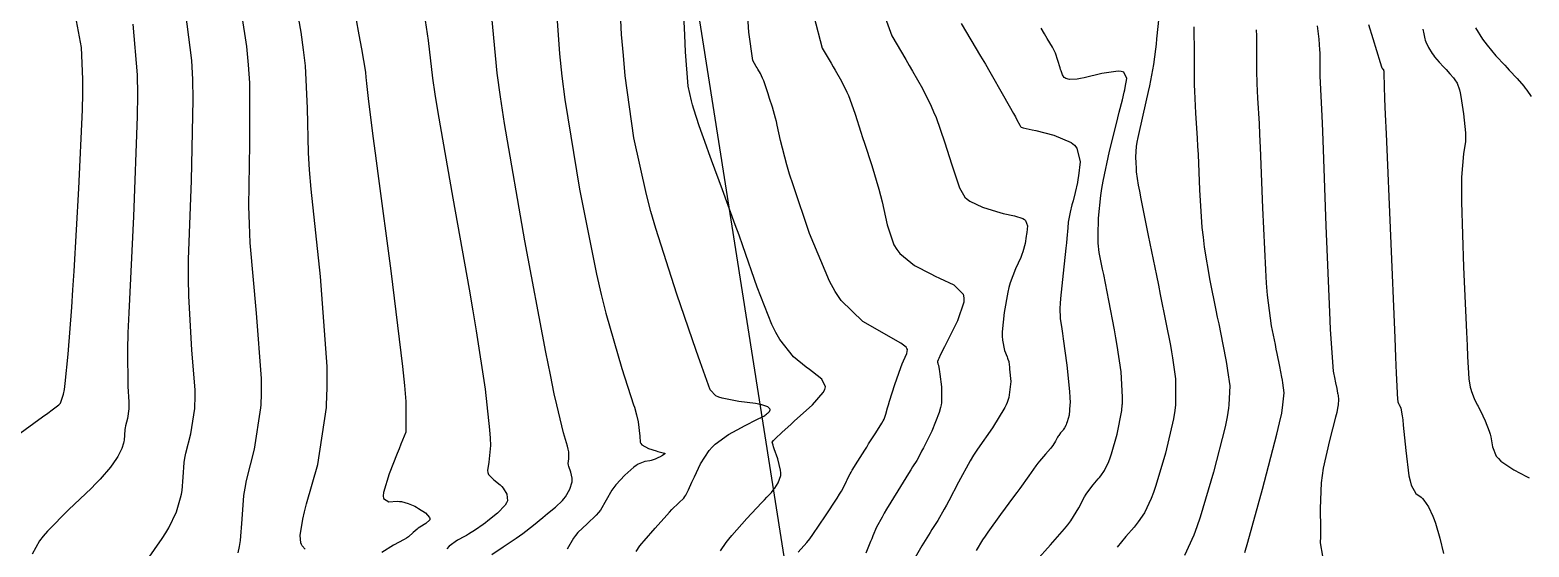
# Model space of a CAD drawing. Header units: metres. Extents: x 837476 to 838477, y 1189012 to 1191014.
# Drawn here: x 837639.7 to 837728.9, y 1189991.5 to 1190022.3 of the extents above; entities that cross this region are included whole.
import ezdxf

# ---------------------------------------------------------------- set-up
doc = ezdxf.new("R2010")
doc.units = ezdxf.units.M
doc.header["$LTSCALE"] = 0.3
for name, color, linetype in [('CORREDORVIA', 94, 'Continuous'), ('COTAS 10', 1, 'Continuous'), ('COTAS INT', 252, 'Continuous')]:
    doc.layers.add(name, color=color, linetype=linetype)

msp = doc.modelspace()

# ---------------------------------------------------------------- linework, layer by layer
at = {"layer": 'CORREDORVIA'}
msp.add_lwpolyline([(837910.676, 1191000.965), (838246.889, 1191005.3), (838347.391, 1190870.925), (838423.516, 1190628.699), (838450.215, 1190473.685), (838321.32, 1190375.615), (838242.09, 1190297.633), (838236.889, 1190068.622), (838166.593, 1189160.17), (837860.483, 1189307.124), (837593.191, 1189234.399), (837744.487, 1189686.609), (837700.859, 1189887.9), (837671.347, 1190075.087), (837676.273, 1190181.696), (837885.383, 1190229.429), (837983.184, 1190344.12), (837817.554, 1190502.187), (837798.033, 1190660.17), (837963.574, 1190795.982)], close=True, dxfattribs=at)
at = {"layer": 'COTAS 10'}
for points in [[(837638.915, 1189998.143), (837640.461, 1189999.274), (837640.771, 1189999.502), (837641.03, 1189999.694), (837641.429, 1190000), (837641.537, 1190000.083), (837641.711, 1190000.621), (837641.761, 1190000.908), (837641.811, 1190001.254), (837641.994, 1190003.002), (837642.205, 1190005.815), (837642.271, 1190006.833), (837642.342, 1190007.954), (837642.626, 1190012.866), (837642.836, 1190017.553), (837642.859, 1190018.532), (837642.867, 1190019.373), (837642.772, 1190021.262), (837642.422, 1190023.179)], [(837659.101, 1190023.019), (837659.294, 1190022.011), (837659.448, 1190021.191), (837659.689, 1190019.806), (837659.707, 1190019.472), (837659.721, 1190019.315), (837659.74, 1190019.13), (837659.839, 1190018.227), (837660.122, 1190015.996), (837660.255, 1190014.972), (837660.413, 1190013.773), (837661.182, 1190007.976), (837661.883, 1190002.28), (837661.997, 1190001.143), (837662.077, 1190000.198), (837662.077, 1190000), (837662.076, 1189998.374), (837661.788, 1189997.641), (837661.686, 1189997.382), (837661.574, 1189997.099), (837661.091, 1189995.877), (837660.756, 1189994.782), (837660.738, 1189994.58), (837660.752, 1189994.422), (837661.073, 1189994.214), (837661.574, 1189994.248), (837661.702, 1189994.242), (837661.826, 1189994.228), (837662.233, 1189994.125), (837662.618, 1189993.95), (837662.727, 1189993.891), (837662.837, 1189993.828), (837663.245, 1189993.564), (837663.5, 1189993.289), (837663.515, 1189993.219), (837663.505, 1189993.151), (837663.266, 1189992.926), (837662.91, 1189992.717), (837662.827, 1189992.658), (837662.75, 1189992.599), (837662.527, 1189992.384), (837662.236, 1189992.137), (837662.116, 1189992.057), (837661.98, 1189991.973), (837661.344, 1189991.628), (837660.659, 1189991.192)], [(837680.81, 1189991.292), (837681.151, 1189991.802), (837681.308, 1189991.998), (837681.492, 1189992.218), (837682.383, 1189993.215), (837683.257, 1189994.157), (837683.43, 1189994.343), (837683.574, 1189994.496), (837683.845, 1189994.78), (837683.954, 1189994.912), (837683.996, 1189994.969), (837684.043, 1189995.035), (837684.253, 1189995.348), (837684.397, 1189995.792), (837684.402, 1189995.941), (837684.392, 1189996.101), (837684.227, 1189996.771), (837684.014, 1189997.374), (837683.973, 1189997.492), (837683.939, 1189997.589), (837683.881, 1189997.761), (837683.965, 1189997.87), (837684.02, 1189997.926), (837684.089, 1189997.995), (837684.457, 1189998.337), (837685.013, 1189998.842), (837685.201, 1189999.012), (837685.404, 1189999.195), (837686.261, 1189999.966), (837686.291, 1190000), (837686.929, 1190000.727), (837687.014, 1190000.904), (837687.055, 1190001.066), (837686.84, 1190001.529), (837686.279, 1190001.953), (837686.102, 1190002.091), (837685.916, 1190002.238), (837685.163, 1190002.843), (837684.336, 1190003.882), (837684.102, 1190004.303), (837683.866, 1190004.782), (837682.996, 1190006.995), (837682.142, 1190009.459), (837681.916, 1190010.097), (837681.695, 1190010.715), (837680.934, 1190012.79), (837680.276, 1190014.559), (837680.12, 1190014.985), (837679.975, 1190015.384), (837679.545, 1190016.596), (837679.229, 1190017.587), (837679.155, 1190017.846), (837679.088, 1190018.099), (837678.897, 1190018.958), (837678.734, 1190021.006), (837678.684, 1190022.008), (837678.632, 1190023.2)], [(837719.374, 1190022.638), (837719.631, 1190021.797), (837720.067, 1190020.375), (837720.111, 1190020.246), (837720.119, 1190020.22), (837720.127, 1190020.199), (837720.142, 1190020.156), (837720.147, 1190020.141), (837720.149, 1190020.133), (837720.151, 1190020.117), (837720.154, 1190020.101), (837720.158, 1190020.091), (837720.168, 1190020.071), (837720.18, 1190020.051), (837720.184, 1190020.046), (837720.187, 1190020.041), (837720.203, 1190020.023), (837720.218, 1190020.006), (837720.222, 1190020.002), (837720.226, 1190019.997), (837720.239, 1190019.983), (837720.251, 1190019.97), (837720.254, 1190019.966), (837720.256, 1190019.963), (837720.264, 1190019.952), (837720.271, 1190019.929), (837720.273, 1190019.919), (837720.276, 1190019.907), (837720.285, 1190019.848), (837720.292, 1190019.784), (837720.292, 1190019.755), (837720.285, 1190019.714), (837720.339, 1190018.213), (837720.377, 1190017.279), (837720.425, 1190016.12), (837720.682, 1190010.062), (837720.943, 1190003.99), (837720.994, 1190002.822), (837721.035, 1190001.877), (837721.105, 1190000.318), (837721.121, 1190000.216), (837721.128, 1190000.189), (837721.136, 1190000.163), (837721.172, 1190000.075), (837721.209, 1190000), (837721.218, 1189999.982), (837721.232, 1189999.953), (837721.247, 1189999.923), (837721.304, 1189999.802), (837721.385, 1189999.337), (837721.415, 1189999.089), (837721.448, 1189998.79), (837721.595, 1189997.282), (837721.791, 1189995.767), (837721.855, 1189995.464), (837721.924, 1189995.211), (837722.208, 1189994.717), (837722.513, 1189994.495), (837722.594, 1189994.414), (837722.673, 1189994.323), (837722.95, 1189993.924), (837723.216, 1189993.36), (837723.288, 1189993.165), (837723.361, 1189992.954), (837723.618, 1189992.052), (837723.853, 1189991.137)], [(837699.607, 1189990.71), (837700.464, 1189991.66), (837701.293, 1189992.61), (837701.483, 1189992.853), (837701.655, 1189993.088), (837702.131, 1189993.867), (837702.484, 1189994.516), (837702.579, 1189994.67), (837702.672, 1189994.813), (837702.998, 1189995.236), (837703.295, 1189995.579), (837703.369, 1189995.672), (837703.441, 1189995.764), (837703.673, 1189996.087), (837703.918, 1189996.611), (837703.997, 1189996.829), (837704.082, 1189997.079), (837704.43, 1189998.246), (837704.697, 1189999.65), (837704.727, 1190000), (837704.731, 1190000.049), (837704.747, 1190000.453), (837704.66, 1190001.95), (837704.426, 1190003.532), (837704.35, 1190003.99), (837704.268, 1190004.456), (837703.933, 1190006.21), (837703.62, 1190007.747), (837703.553, 1190008.076), (837703.495, 1190008.364), (837703.354, 1190009.054), (837703.295, 1190009.623), (837703.288, 1190009.834), (837703.285, 1190010.069), (837703.309, 1190011.107), (837703.442, 1190012.444), (837703.508, 1190012.866), (837703.586, 1190013.31), (837703.975, 1190015.102), (837704.378, 1190016.748), (837704.543, 1190017.408), (837704.733, 1190018.144), (837704.847, 1190018.609), (837704.875, 1190018.745), (837704.902, 1190018.885), (837704.99, 1190019.416), (837704.811, 1190019.798), (837704.67, 1190019.844), (837704.49, 1190019.863), (837703.51, 1190019.713), (837702.463, 1190019.463), (837702.24, 1190019.419), (837702.046, 1190019.386), (837701.588, 1190019.357), (837701.36, 1190019.424), (837701.311, 1190019.452), (837701.268, 1190019.484), (837701.165, 1190019.633), (837701.084, 1190019.872), (837701.055, 1190019.96), (837701.024, 1190020.058), (837700.886, 1190020.494), (837700.745, 1190020.919), (837700.711, 1190021.01), (837700.679, 1190021.089), (837700.581, 1190021.282), (837700.265, 1190021.793), (837700.096, 1190022.073), (837699.891, 1190022.414)]]:
    msp.add_lwpolyline(points, dxfattribs=at)
at = {"layer": 'COTAS INT'}
for points in [[(837675.799, 1189991.268), (837676.021, 1189991.596), (837676.132, 1189991.735), (837676.263, 1189991.896), (837676.916, 1189992.653), (837677.616, 1189993.428), (837677.777, 1189993.6), (837677.924, 1189993.753), (837678.337, 1189994.154), (837678.621, 1189994.445), (837678.687, 1189994.529), (837678.747, 1189994.615), (837678.918, 1189994.939), (837679.109, 1189995.379), (837679.182, 1189995.538), (837679.263, 1189995.714), (837679.631, 1189996.484), (837680.144, 1189997.283), (837680.318, 1189997.477), (837680.505, 1189997.659), (837681.296, 1189998.219), (837682.07, 1189998.64), (837682.247, 1189998.735), (837682.407, 1189998.82), (837682.853, 1189999.051), (837683.14, 1189999.195), (837683.202, 1189999.227), (837683.256, 1189999.254), (837683.384, 1189999.322), (837683.456, 1189999.366), (837683.49, 1189999.39), (837683.545, 1189999.435), (837683.603, 1189999.487), (837683.622, 1189999.505), (837683.643, 1189999.523), (837683.729, 1189999.6), (837683.772, 1189999.693), (837683.766, 1189999.721), (837683.752, 1189999.75), (837683.636, 1189999.865), (837683.269, 1189999.991), (837683.226, 1190000), (837683.096, 1190000.027), (837682.893, 1190000.063), (837681.902, 1190000.197), (837680.915, 1190000.386), (837680.714, 1190000.456), (837680.544, 1190000.534), (837680.191, 1190000.881), (837679.796, 1190001.998), (837679.599, 1190002.561), (837679.365, 1190003.235), (837678.206, 1190006.586), (837676.96, 1190010.489), (837676.671, 1190011.511), (837676.407, 1190012.507), (837675.654, 1190015.891), (837675.142, 1190019.587), (837675.03, 1190020.78), (837674.93, 1190022.045), (837674.675, 1190027.227)], [(837656.089, 1189991.403), (837655.907, 1189991.597), (837655.872, 1189991.679), (837655.843, 1189991.774), (837655.796, 1189992.222), (837655.954, 1189993.189), (837656.054, 1189993.612), (837656.18, 1189994.103), (837656.839, 1189996.432), (837657.362, 1189999.835), (837657.368, 1190000), (837657.402, 1190001.002), (837657.396, 1190002.265), (837656.996, 1190007.639), (837656.455, 1190012.831), (837656.36, 1190013.979), (837656.29, 1190015.003), (837656.234, 1190017.656), (837656.11, 1190020.181), (837655.996, 1190021.124), (837655.847, 1190022.173), (837655.023, 1190026.841)], [(837651.96, 1190025.446), (837652.594, 1190021.327), (837652.699, 1190020.238), (837652.772, 1190019.171), (837652.78, 1190015.505), (837652.722, 1190011.822), (837652.755, 1190010.745), (837652.808, 1190009.644), (837653.176, 1190005.457), (837653.466, 1190001.568), (837653.47, 1190000.653), (837653.448, 1190000), (837653.441, 1189999.809), (837653.063, 1189997.346), (837652.587, 1189995.489), (837652.497, 1189995.027), (837652.425, 1189994.587), (837652.316, 1189993.186), (837652.223, 1189991.911), (837652.162, 1189991.552), (837652.085, 1189991.189)], [(837670.922, 1190025.379), (837671.228, 1190020.891), (837671.376, 1190019.551), (837671.551, 1190018.169), (837672.411, 1190012.825), (837673.431, 1190007.769), (837673.707, 1190006.568), (837673.98, 1190005.454), (837674.945, 1190002.147), (837675.64, 1190000), (837675.685, 1189999.861), (837675.817, 1189999.389), (837675.917, 1189998.988), (837676.014, 1189998.124), (837676.026, 1189997.763), (837676.072, 1189997.68), (837676.138, 1189997.604), (837676.53, 1189997.387), (837676.977, 1189997.246), (837677.078, 1189997.217), (837677.168, 1189997.193), (837677.408, 1189997.143), (837677.508, 1189997.106), (837677.509, 1189997.089), (837677.499, 1189997.07), (837677.368, 1189996.98), (837677.176, 1189996.881), (837677.127, 1189996.857), (837677.079, 1189996.833), (837676.925, 1189996.76), (837676.743, 1189996.697), (837676.678, 1189996.68), (837676.608, 1189996.664), (837676.305, 1189996.609), (837675.913, 1189996.455), (837675.787, 1189996.376), (837675.654, 1189996.282), (837675.11, 1189995.812), (837674.579, 1189995.234), (837674.455, 1189995.072), (837674.34, 1189994.909), (837674.005, 1189994.312), (837673.666, 1189993.73), (837673.548, 1189993.577), (837673.42, 1189993.427), (837672.871, 1189992.913), (837672.315, 1189992.383), (837672.183, 1189992.222), (837672.06, 1189992.056), (837671.694, 1189991.405)], [(837646.676, 1189990.716), (837647.589, 1189992.04), (837647.79, 1189992.365), (837647.969, 1189992.672), (837648.43, 1189993.627), (837648.682, 1189994.453), (837648.73, 1189994.677), (837648.768, 1189994.899), (837648.825, 1189995.687), (837648.893, 1189996.554), (837648.937, 1189996.826), (837648.993, 1189997.112), (837649.287, 1189998.26), (837649.521, 1189999.783), (837649.528, 1190000), (837649.539, 1190000.305), (837649.536, 1190000.87), (837649.357, 1190003.275), (837649.162, 1190006.456), (837649.15, 1190007.512), (837649.155, 1190008.642), (837649.325, 1190013.354), (837649.434, 1190018.161), (837649.401, 1190019.351), (837649.341, 1190020.481), (837648.897, 1190024.052)], [(837663.125, 1190023.671), (837663.415, 1190021.682), (837663.666, 1190019.44), (837663.81, 1190018.493), (837663.986, 1190017.404), (837664.891, 1190012.289), (837665.862, 1190006.872), (837666.081, 1190005.591), (837666.277, 1190004.406), (837666.803, 1190000.919), (837666.904, 1190000), (837667.069, 1189998.508), (837667.101, 1189998.001), (837667.116, 1189997.564), (837667.021, 1189996.569), (837666.937, 1189996.08), (837666.959, 1189995.962), (837667.001, 1189995.852), (837667.314, 1189995.52), (837667.703, 1189995.22), (837667.793, 1189995.13), (837667.875, 1189995.037), (837668.104, 1189994.677), (837668.127, 1189994.273), (837668.078, 1189994.152), (837668.006, 1189994.026), (837667.546, 1189993.542), (837666.969, 1189993.079), (837666.823, 1189992.967), (837666.683, 1189992.863), (837666.226, 1189992.548), (837665.808, 1189992.29), (837665.692, 1189992.222), (837665.576, 1189992.155), (837665.157, 1189991.927), (837664.673, 1189991.574), (837664.516, 1189991.429)], [(837667.208, 1189991.09), (837667.883, 1189991.54), (837668.655, 1189992.056), (837668.853, 1189992.197), (837669.044, 1189992.336), (837669.674, 1189992.829), (837670.233, 1189993.289), (837670.378, 1189993.408), (837670.52, 1189993.523), (837670.997, 1189993.907), (837671.4, 1189994.287), (837671.496, 1189994.4), (837671.583, 1189994.516), (837671.841, 1189994.962), (837671.977, 1189995.404), (837671.989, 1189995.518), (837671.99, 1189995.628), (837671.899, 1189995.992), (837671.781, 1189996.32), (837671.765, 1189996.406), (837671.756, 1189996.491), (837671.785, 1189996.781), (837671.782, 1189997.187), (837671.754, 1189997.345), (837671.714, 1189997.523), (837671.47, 1189998.327), (837671.074, 1190000), (837670.921, 1190000.648), (837670.689, 1190001.781), (837670.422, 1190003.126), (837669.167, 1190009.759), (837667.96, 1190016.75), (837667.722, 1190018.322), (837667.526, 1190019.737), (837667.169, 1190023.53)], [(837690.243, 1190024.085), (837691.006, 1190021.96), (837691.843, 1190020.545), (837692.048, 1190020.196), (837692.241, 1190019.865), (837692.839, 1190018.823), (837693.356, 1190017.776), (837693.498, 1190017.442), (837693.64, 1190017.09), (837694.145, 1190015.657), (837694.586, 1190014.287), (837694.687, 1190013.975), (837694.779, 1190013.69), (837695.034, 1190012.904), (837695.362, 1190012.363), (837695.5, 1190012.234), (837695.659, 1190012.115), (837696.403, 1190011.758), (837697.231, 1190011.497), (837697.442, 1190011.439), (837697.645, 1190011.386), (837698.315, 1190011.243), (837698.809, 1190011.087), (837698.901, 1190011.026), (837698.974, 1190010.957), (837699.078, 1190010.644), (837699.044, 1190010.261), (837699.03, 1190010.15), (837699.014, 1190010.035), (837698.941, 1190009.599), (837698.802, 1190009.093), (837698.745, 1190008.934), (837698.68, 1190008.767), (837698.379, 1190008.096), (837698.059, 1190007.255), (837697.982, 1190006.982), (837697.91, 1190006.69), (837697.694, 1190005.489), (837697.585, 1190004.341), (837697.581, 1190004.082), (837697.588, 1190003.849), (837697.709, 1190003.224), (837697.867, 1190002.847), (837697.897, 1190002.771), (837697.922, 1190002.707), (837697.967, 1190002.579), (837697.991, 1190002.366), (837698.004, 1190002.25), (837698.019, 1190002.108), (837698.096, 1190001.385), (837697.984, 1190000.422), (837697.88, 1190000.129), (837697.823, 1190000), (837697.745, 1189999.824), (837696.996, 1189998.623), (837696.105, 1189997.351), (837695.881, 1189997), (837695.666, 1189996.649), (837694.973, 1189995.389), (837694.401, 1189994.275), (837694.264, 1189994.018), (837694.135, 1189993.782), (837693.745, 1189993.113), (837693.399, 1189992.561), (837693.297, 1189992.399), (837693.194, 1189992.232), (837692.798, 1189991.598), (837692.397, 1189990.911)], [(837645.835, 1190022.657), (837646.088, 1190019.635), (837646.104, 1190018.465), (837646.096, 1190017.151), (837645.87, 1190011.203), (837645.588, 1190005.462), (837645.545, 1190004.278), (837645.516, 1190003.269), (837645.538, 1190001.093), (837645.606, 1190000.173), (837645.607, 1190000), (837645.607, 1189999.956), (837645.601, 1189999.756), (837645.511, 1189999.174), (837645.398, 1189998.734), (837645.377, 1189998.625), (837645.36, 1189998.521), (837645.334, 1189998.189), (837645.312, 1189997.887), (837645.298, 1189997.802), (837645.28, 1189997.716), (837645.183, 1189997.401), (837645.007, 1189997.035), (837644.938, 1189996.917), (837644.861, 1189996.793), (837644.512, 1189996.286), (837643.885, 1189995.562), (837643.633, 1189995.3), (837643.347, 1189995.012), (837642.03, 1189993.752), (837640.76, 1189992.475), (837640.502, 1189992.177), (837640.286, 1189991.903), (837639.846, 1189991.111)], [(837685.438, 1189991.211), (837685.958, 1189991.798), (837686.129, 1189992.02), (837686.312, 1189992.268), (837687.071, 1189993.378), (837687.758, 1189994.444), (837687.896, 1189994.665), (837688.011, 1189994.853), (837688.237, 1189995.261), (837688.309, 1189995.444), (837688.327, 1189995.489), (837688.345, 1189995.532), (837688.404, 1189995.667), (837688.527, 1189995.891), (837688.585, 1189995.989), (837688.654, 1189996.103), (837688.988, 1189996.646), (837689.398, 1189997.298), (837689.514, 1189997.479), (837689.631, 1189997.662), (837690.064, 1189998.327), (837690.423, 1189998.903), (837690.494, 1189999.03), (837690.552, 1189999.142), (837690.657, 1189999.428), (837690.754, 1189999.817), (837690.807, 1189999.995), (837690.809, 1190000), (837690.871, 1190000.202), (837691.198, 1190001.203), (837691.55, 1190002.213), (837691.63, 1190002.426), (837691.703, 1190002.611), (837691.905, 1190003.039), (837691.942, 1190003.281), (837691.911, 1190003.348), (837691.863, 1190003.416), (837691.54, 1190003.663), (837689.284, 1190004.944), (837687.987, 1190006.207), (837687.64, 1190006.737), (837687.297, 1190007.345), (837686.101, 1190010.191), (837685.129, 1190013.082), (837684.927, 1190013.718), (837684.755, 1190014.283), (837684.376, 1190015.732), (837684.189, 1190016.633), (837684.138, 1190016.854), (837684.087, 1190017.062), (837683.903, 1190017.709), (837683.731, 1190018.238), (837683.687, 1190018.372), (837683.646, 1190018.501), (837683.51, 1190018.922), (837683.384, 1190019.278), (837683.349, 1190019.365), (837683.314, 1190019.448), (837683.186, 1190019.708), (837683.037, 1190019.966), (837682.989, 1190020.049), (837682.939, 1190020.135), (837682.731, 1190020.486), (837682.507, 1190022.183), (837682.445, 1190023.118)], [(837686.375, 1190023.134), (837686.868, 1190021.223), (837687.391, 1190020.34), (837687.519, 1190020.122), (837687.639, 1190019.916), (837688.012, 1190019.265), (837688.335, 1190018.612), (837688.424, 1190018.404), (837688.512, 1190018.184), (837688.827, 1190017.29), (837689.169, 1190016.23), (837689.274, 1190015.906), (837689.383, 1190015.568), (837689.815, 1190014.237), (837690.236, 1190012.832), (837690.339, 1190012.449), (837690.435, 1190012.067), (837690.731, 1190010.709), (837691.135, 1190009.521), (837691.3, 1190009.247), (837691.487, 1190008.997), (837692.352, 1190008.295), (837693.33, 1190007.784), (837693.588, 1190007.655), (837693.841, 1190007.53), (837694.71, 1190007.126), (837695.25, 1190006.573), (837695.296, 1190006.355), (837695.297, 1190006.109), (837694.926, 1190004.986), (837694.366, 1190003.883), (837694.248, 1190003.65), (837694.146, 1190003.448), (837693.912, 1190002.979), (837693.807, 1190002.756), (837693.786, 1190002.71), (837693.769, 1190002.669), (837693.738, 1190002.577), (837693.734, 1190002.532), (837693.734, 1190002.513), (837693.739, 1190002.489), (837693.75, 1190002.456), (837693.754, 1190002.442), (837693.758, 1190002.425), (837693.779, 1190002.347), (837693.823, 1190002.094), (837693.842, 1190001.968), (837693.865, 1190001.818), (837693.973, 1190001.072), (837693.962, 1190000.114), (837693.941, 1190000), (837693.909, 1189999.83), (837693.834, 1189999.537), (837693.386, 1189998.415), (837692.89, 1189997.435), (837692.785, 1189997.232), (837692.695, 1189997.06), (837692.49, 1189996.687), (837692.249, 1189996.301), (837692.136, 1189996.12), (837692.004, 1189995.908), (837691.361, 1189994.874), (837690.698, 1189993.785), (837690.554, 1189993.538), (837690.426, 1189993.314), (837690.107, 1189992.701), (837689.881, 1189992.184), (837689.813, 1189992.021), (837689.742, 1189991.849), (837689.466, 1189991.153)], [(837695.143, 1190022.697), (837696.296, 1190020.75), (837696.578, 1190020.269), (837696.843, 1190019.814), (837697.666, 1190018.38), (837698.249, 1190017.34), (837698.363, 1190017.134), (837698.456, 1190016.962), (837698.622, 1190016.635), (837698.673, 1190016.552), (837698.694, 1190016.535), (837698.718, 1190016.52), (837698.831, 1190016.487), (837699.191, 1190016.409), (837699.372, 1190016.366), (837699.587, 1190016.315), (837700.657, 1190016.052), (837701.685, 1190015.613), (837701.874, 1190015.449), (837702.022, 1190015.268), (837702.211, 1190014.462), (837702.118, 1190013.62), (837702.089, 1190013.416), (837702.057, 1190013.224), (837701.928, 1190012.633), (837701.796, 1190012.144), (837701.763, 1190012.016), (837701.73, 1190011.89), (837701.623, 1190011.464), (837701.541, 1190011.072), (837701.524, 1190010.969), (837701.51, 1190010.867), (837701.479, 1190010.52), (837701.428, 1190009.903), (837701.401, 1190009.633), (837701.368, 1190009.319), (837701.202, 1190007.824), (837701.052, 1190006.331), (837701.029, 1190006.018), (837701.014, 1190005.749), (837701.028, 1190005.138), (837701.129, 1190004.514), (837701.169, 1190004.236), (837701.214, 1190003.912), (837701.423, 1190002.361), (837701.593, 1190000.779), (837701.614, 1190000.436), (837701.623, 1190000.133), (837701.612, 1190000), (837701.563, 1189999.381), (837701.44, 1189998.97), (837701.41, 1189998.882), (837701.382, 1189998.805), (837701.296, 1189998.62), (837701.214, 1189998.506), (837701.189, 1189998.473), (837701.162, 1189998.44), (837701.058, 1189998.319), (837700.943, 1189998.17), (837700.91, 1189998.12), (837700.876, 1189998.066), (837700.752, 1189997.836), (837700.584, 1189997.562), (837700.523, 1189997.479), (837700.456, 1189997.393), (837700.164, 1189997.058), (837699.807, 1189996.645), (837699.7, 1189996.51), (837699.589, 1189996.366), (837699.16, 1189995.771), (837698.625, 1189995.018), (837698.448, 1189994.775), (837698.259, 1189994.516), (837697.472, 1189993.454), (837696.723, 1189992.419), (837696.558, 1189992.177), (837696.411, 1189991.955), (837696.033, 1189991.313)], [(837706.898, 1190023.068), (837706.772, 1190021.776), (837706.737, 1190021.461), (837706.703, 1190021.164), (837706.582, 1190020.244), (837706.413, 1190019.296), (837706.348, 1190018.982), (837706.276, 1190018.644), (837705.951, 1190017.236), (837705.655, 1190015.91), (837705.601, 1190015.624), (837705.559, 1190015.373), (837705.509, 1190014.76), (837705.534, 1190014.388), (837705.54, 1190014.288), (837705.545, 1190014.191), (837705.561, 1190013.854), (837705.676, 1190013.077), (837705.744, 1190012.702), (837705.829, 1190012.258), (837706.264, 1190010.08), (837706.754, 1190007.686), (837706.873, 1190007.106), (837706.984, 1190006.563), (837707.323, 1190004.9), (837707.587, 1190003.516), (837707.651, 1190003.148), (837707.712, 1190002.787), (837707.896, 1190001.538), (837707.901, 1190000.126), (837707.887, 1190000), (837707.848, 1189999.662), (837707.771, 1189999.166), (837707.297, 1189997.111), (837706.724, 1189995.189), (837706.584, 1189994.777), (837706.453, 1189994.418), (837706.05, 1189993.554), (837705.668, 1189993.021), (837705.55, 1189992.87), (837705.427, 1189992.717), (837704.939, 1189992.152), (837704.431, 1189991.513)], [(837708.991, 1190022.487), (837709.002, 1190020.871), (837709.001, 1190019.431), (837709.009, 1190019.046), (837709.021, 1190018.668), (837709.092, 1190017.352), (837709.186, 1190015.876), (837709.211, 1190015.396), (837709.236, 1190014.886), (837709.323, 1190012.784), (837709.47, 1190010.556), (837709.532, 1190009.964), (837709.603, 1190009.385), (837709.937, 1190007.385), (837710.296, 1190005.631), (837710.383, 1190005.206), (837710.464, 1190004.808), (837710.712, 1190003.59), (837710.906, 1190002.576), (837710.953, 1190002.306), (837710.997, 1190002.042), (837711.132, 1190001.127), (837711.067, 1190000), (837711.055, 1189999.8), (837710.965, 1189999.276), (837710.845, 1189998.683), (837710.164, 1189995.976), (837709.366, 1189993.298), (837709.172, 1189992.725), (837708.989, 1189992.224), (837708.428, 1189991.022)], [(837712.026, 1189991.201), (837712.193, 1189991.81), (837713.07, 1189994.981), (837713.933, 1189998.252), (837714.091, 1189998.924), (837714.215, 1189999.495), (837714.279, 1190000), (837714.369, 1190000.716), (837714.283, 1190001.297), (837714.255, 1190001.465), (837714.225, 1190001.636), (837714.102, 1190002.28), (837713.944, 1190003.053), (837713.893, 1190003.306), (837713.838, 1190003.576), (837713.61, 1190004.69), (837713.377, 1190006.511), (837713.319, 1190007.227), (837713.263, 1190008.035), (837713.086, 1190011.715), (837712.946, 1190015.321), (837712.914, 1190016.081), (837712.884, 1190016.739), (837712.802, 1190018.253), (837712.755, 1190019.121), (837712.747, 1190019.371), (837712.742, 1190019.624), (837712.743, 1190020.575), (837712.736, 1190021.641), (837712.726, 1190021.967), (837712.712, 1190022.308)], [(837716.331, 1190022.547), (837716.431, 1190021.768), (837716.469, 1190021.118), (837716.475, 1190020.953), (837716.48, 1190020.795), (837716.484, 1190020.279), (837716.483, 1190019.818), (837716.486, 1190019.695), (837716.49, 1190019.574), (837716.513, 1190019.153), (837716.583, 1190017.601), (837716.616, 1190016.766), (837716.656, 1190015.756), (837716.849, 1190010.646), (837717.057, 1190005.513), (837717.106, 1190004.489), (837717.151, 1190003.637), (837717.282, 1190001.994), (837717.379, 1190001.521), (837717.403, 1190001.406), (837717.425, 1190001.299), (837717.492, 1190000.969), (837717.544, 1190000.696), (837717.557, 1190000.623), (837717.569, 1190000.551), (837717.605, 1190000.304), (837717.567, 1190000), (837717.54, 1189999.785), (837717.487, 1189999.542), (837717.42, 1189999.257), (837717.053, 1189997.865), (837716.686, 1189996.229), (837716.619, 1189995.789), (837716.566, 1189995.353), (837716.501, 1189993.827), (837716.523, 1189992.604), (837716.525, 1189992.36), (837716.525, 1189992.157), (837716.514, 1189991.767), (837716.652, 1189990.984)], [(837722.624, 1190022.349), (837722.666, 1190022.074), (837722.728, 1190021.779), (837722.758, 1190021.692), (837722.792, 1190021.602), (837722.96, 1190021.255), (837723.178, 1190020.903), (837723.244, 1190020.809), (837723.312, 1190020.717), (837723.58, 1190020.4), (837723.853, 1190020.107), (837723.924, 1190020.03), (837723.994, 1190019.955), (837724.231, 1190019.7), (837724.434, 1190019.467), (837724.482, 1190019.407), (837724.528, 1190019.348), (837724.663, 1190019.148), (837724.791, 1190018.751), (837724.831, 1190018.567), (837724.873, 1190018.352), (837725.043, 1190017.308), (837725.153, 1190016.183), (837725.158, 1190015.917), (837725.151, 1190015.67), (837725.032, 1190014.944), (837724.917, 1190013.544), (837724.912, 1190012.873), (837724.919, 1190012.079), (837725.043, 1190008.189), (837725.213, 1190004.316), (837725.25, 1190003.533), (837725.281, 1190002.875), (837725.357, 1190001.542), (837725.433, 1190001.048), (837725.466, 1190000.918), (837725.503, 1190000.792), (837725.678, 1190000.363), (837725.858, 1190000), (837725.902, 1189999.912), (837725.97, 1189999.772), (837726.041, 1189999.625), (837726.318, 1189999.04), (837726.564, 1189998.421), (837726.616, 1189998.253), (837726.66, 1189998.087), (837726.76, 1189997.501), (837726.986, 1189996.94), (837727.11, 1189996.79), (837727.26, 1189996.643), (837728.025, 1189996.132), (837728.787, 1189995.722), (837728.935, 1189995.639)], [(837725.752, 1190022.439), (837726.176, 1190021.754), (837726.304, 1190021.573), (837726.437, 1190021.394), (837726.958, 1190020.778), (837727.488, 1190020.208), (837727.627, 1190020.058), (837727.762, 1190019.912), (837728.222, 1190019.416), (837728.617, 1190018.965), (837728.711, 1190018.847), (837728.799, 1190018.732), (837729.063, 1190018.345)]]:
    msp.add_lwpolyline(points, dxfattribs=at)

doc.saveas('drawing.dxf')
